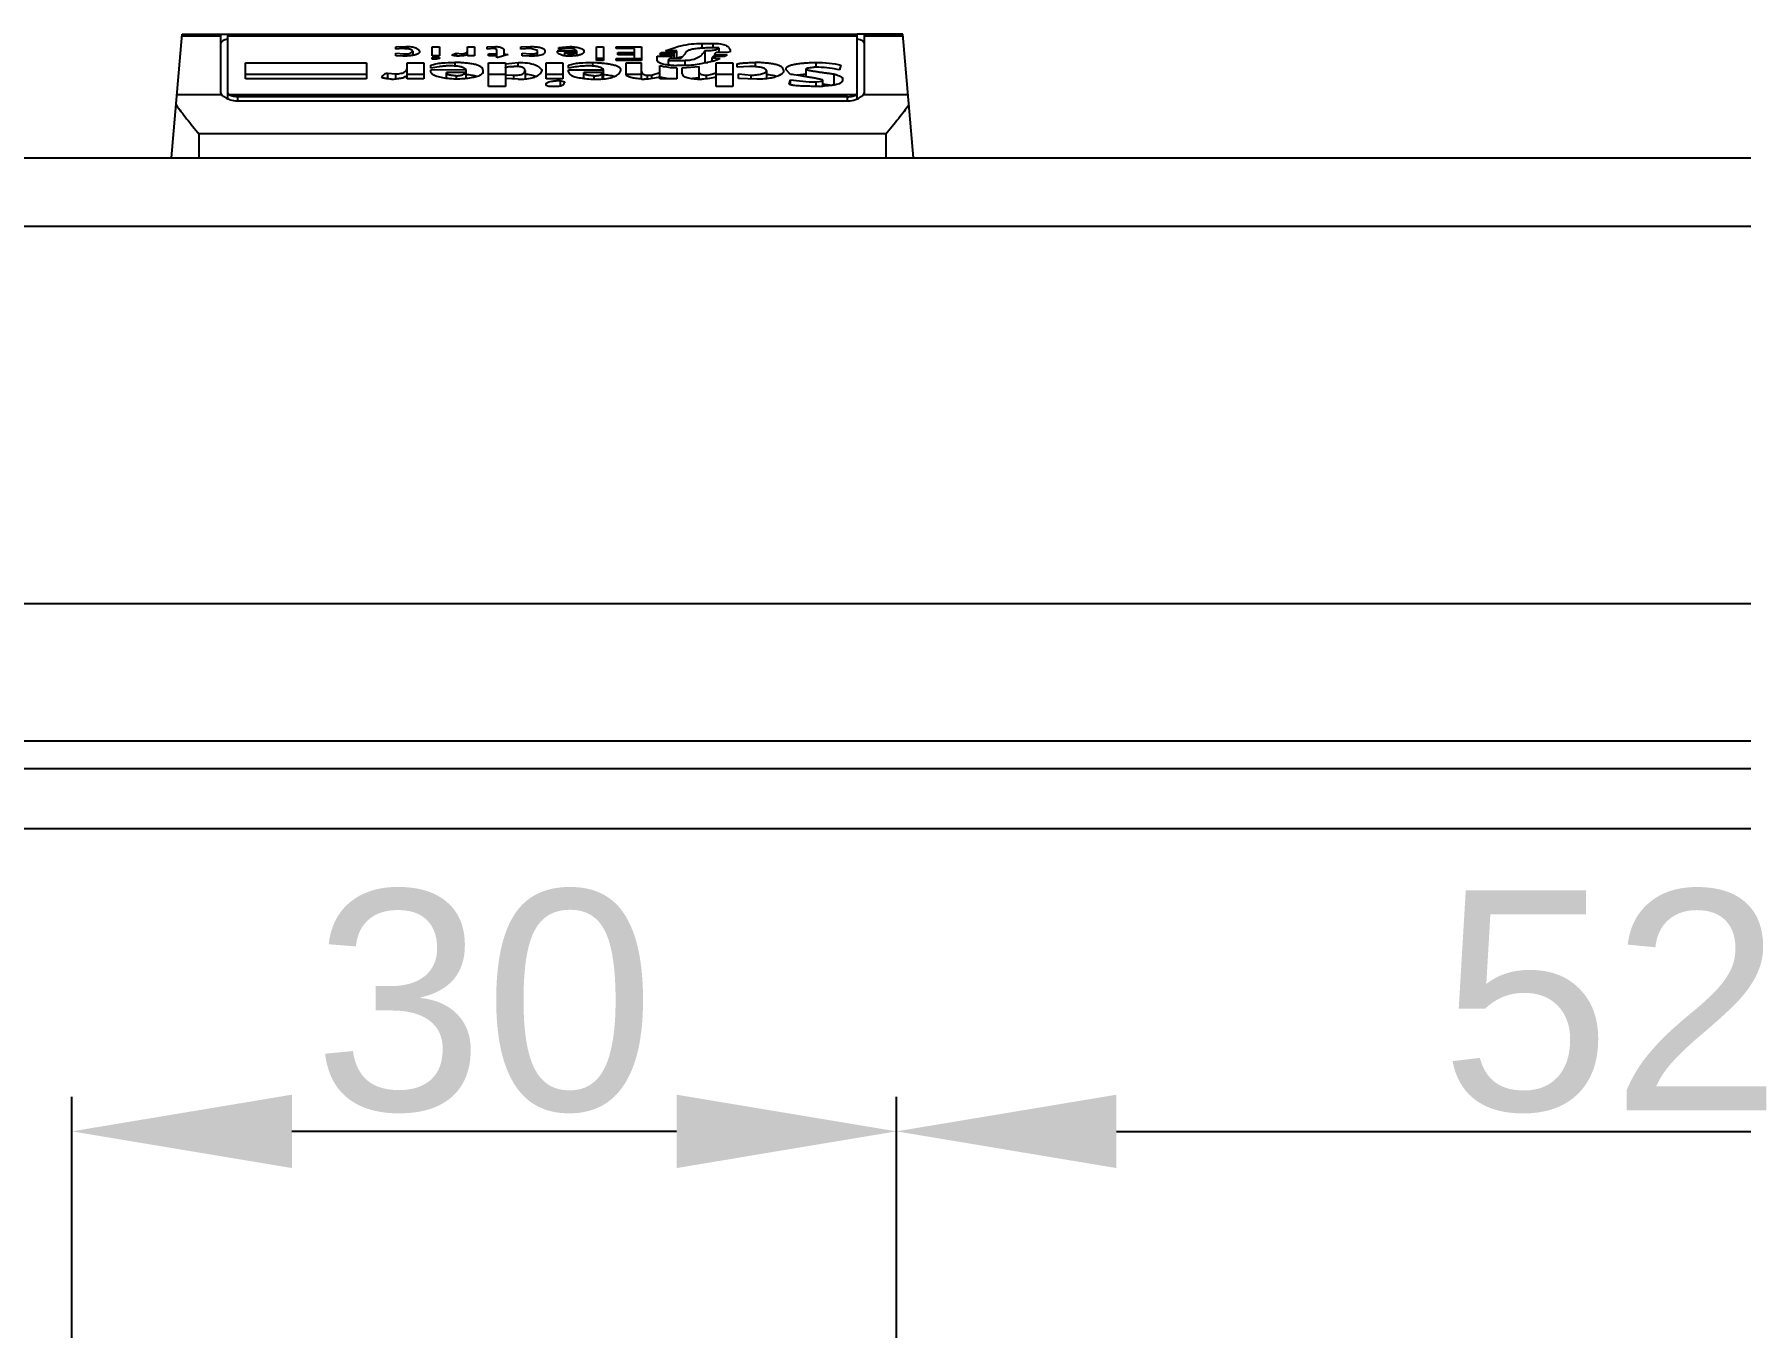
# Model space of a CAD drawing. Header units: millimetres. Extents: x 46697 to 51381, y 25488 to 34806.
# Drawn here: x 50716 to 50778.1, y 28318.3 to 28365.3 of the extents above; entities that cross this region are included whole.
import ezdxf

# ---------------------------------------------------------------- set-up
doc = ezdxf.new("R2010")
doc.units = ezdxf.units.MM
doc.layers.add('000-KOTIRANJE', color=254, linetype='Continuous', lineweight=5)
doc.layers.add('000-PI-ORMAR', color=51, linetype='Continuous')
doc.styles.get("Standard").update_dxf_attribs({"font": 'arial.ttf'})
doc.dimstyles.new('ISO-25-lb', dxfattribs={"dimtxt": 8, "dimasz": 8, "dimexe": 1.25, "dimexo": 0.625, "dimtad": 1, "dimdec": 1, "dimtxsty": 'Standard', "dimcen": 5, "dimadec": 0, "dimazin": 0, "dimtfac": 1, "dimtdec": 1, "dimtmove": 0, "dimatfit": 3, "dimfxl": 1, "dimarcsym": 0})

# ---------------------------------------------------------------- blocks, each defined once
blk = doc.blocks.new('NSYCRN325150_bottom')
at = {"layer": '000-PI-ORMAR'}
for p, q in [((49585.72, 30888.931), (49586.114, 30893.431)), ((49586.114, 30893.431), (49610.67, 30893.431)), ((49587.52, 30891.279), (49587.52, 30893.431)), ((49587.77, 30891.079), (49587.77, 30893.431)), ((49610.67, 30891.08), (49610.67, 30893.431)), ((49612.327, 30893.431), (49610.673, 30893.431)), ((49610.92, 30893.431), (49610.92, 30891.279)), ((49612.72, 30888.931), (49612.327, 30893.431)), ((49587.52, 30893.361), (49586.108, 30893.361)), ((49610.67, 30893.361), (49587.77, 30893.361)), ((49593.883, 30892.967), (49594.241, 30892.984)), ((49593.883, 30892.887), (49593.883, 30892.967)), ((49594.139, 30892.903), (49593.883, 30892.887)), ((49594.241, 30892.899), (49594.241, 30892.984)), ((49594.496, 30892.806), (49594.496, 30892.658)), ((49595.211, 30892.645), (49595.211, 30892.967)), ((49595.211, 30892.967), (49595.467, 30892.967)), ((49595.467, 30892.967), (49595.467, 30892.645)), ((49596.489, 30892.645), (49596.489, 30892.967)), ((49596.489, 30892.967), (49596.744, 30892.967)), ((49596.744, 30892.967), (49596.744, 30892.645)), ((49597.204, 30892.967), (49597.51, 30892.984)), ((49597.204, 30892.887), (49597.204, 30892.967)), ((49597.459, 30892.903), (49597.204, 30892.887)), ((49597.562, 30892.871), (49597.459, 30892.903)), ((49597.51, 30892.887), (49597.51, 30892.984)), ((49597.562, 30892.564), (49597.562, 30892.871)), ((49597.817, 30892.855), (49597.817, 30892.645)), ((49598.43, 30892.967), (49598.788, 30892.984)), ((49598.43, 30892.887), (49598.43, 30892.967)), ((49598.788, 30892.903), (49598.43, 30892.887)), ((49598.788, 30892.903), (49598.788, 30892.984)), ((49599.043, 30892.838), (49598.788, 30892.903)), ((49599.043, 30892.646), (49599.043, 30892.838)), ((49599.299, 30892.838), (49599.299, 30892.774)), ((49599.758, 30892.822), (49600.474, 30892.822)), ((49599.81, 30892.951), (49600.218, 30892.984)), ((49599.81, 30892.871), (49599.81, 30892.951)), ((49600.167, 30892.903), (49599.81, 30892.871)), ((49600.269, 30892.903), (49600.167, 30892.903)), ((49600.218, 30892.903), (49600.218, 30892.984)), ((49600.474, 30892.653), (49600.474, 30892.822)), ((49601.189, 30892.468), (49601.189, 30892.967)), ((49601.189, 30892.967), (49601.444, 30892.967)), ((49601.444, 30892.967), (49601.444, 30892.468)), ((49601.904, 30892.903), (49601.904, 30892.967)), ((49601.904, 30892.967), (49602.824, 30892.967)), ((49602.568, 30892.903), (49601.904, 30892.903)), ((49602.568, 30892.468), (49602.568, 30892.903)), ((49602.824, 30892.967), (49602.824, 30892.468)), ((49604.101, 30892.822), (49603.692, 30892.822)), ((49603.999, 30892.758), (49604.101, 30892.79)), ((49604.101, 30892.548), (49604.101, 30892.822)), ((49605.021, 30893.096), (49605.021, 30892.92)), ((49605.021, 30893.096), (49605.429, 30893.096)), ((49605.123, 30892.822), (49605.123, 30892.403)), ((49605.429, 30892.935), (49605.429, 30893.096)), ((49605.634, 30892.935), (49605.48, 30892.935)), ((49605.634, 30892.935), (49605.634, 30892.758)), ((49606.042, 30892.79), (49605.94, 30892.758)), ((49606.042, 30892.871), (49606.042, 30892.79)), ((49612.333, 30893.361), (49610.92, 30893.361)), ((49588.417, 30891.807), (49588.417, 30892.387)), ((49588.417, 30892.387), (49592.81, 30892.387)), ((49592.81, 30892.387), (49592.81, 30891.807)), ((49593.883, 30892.645), (49593.883, 30892.742)), ((49593.883, 30892.742), (49594.19, 30892.709)), ((49594.139, 30892.629), (49593.883, 30892.645)), ((49594.19, 30892.709), (49594.19, 30892.629)), ((49594.19, 30892.709), (49594.292, 30892.709)), ((49594.292, 30892.637), (49594.292, 30892.709)), ((49594.292, 30891.807), (49594.292, 30892.387)), ((49594.292, 30892.387), (49594.905, 30892.387)), ((49594.905, 30892.387), (49594.905, 30891.807)), ((49595.16, 30892.194), (49595.16, 30892.306)), ((49595.467, 30892.645), (49595.211, 30892.645)), ((49595.211, 30892.516), (49595.211, 30892.58)), ((49595.211, 30892.58), (49595.467, 30892.58)), ((49595.365, 30892.516), (49595.211, 30892.516)), ((49595.467, 30892.548), (49595.365, 30892.516)), ((49595.467, 30892.58), (49595.467, 30892.548)), ((49595.927, 30892.274), (49595.773, 30892.274)), ((49595.927, 30892.677), (49596.08, 30892.742)), ((49596.029, 30892.403), (49596.029, 30892.269)), ((49596.08, 30892.742), (49596.08, 30892.636)), ((49596.08, 30892.742), (49596.284, 30892.709)), ((49596.284, 30892.639), (49596.284, 30892.709)), ((49596.744, 30892.645), (49596.489, 30892.645)), ((49597.255, 30892.645), (49597.255, 30892.709)), ((49597.255, 30892.709), (49597.562, 30892.709)), ((49597.562, 30892.645), (49597.255, 30892.645)), ((49597.255, 30891.533), (49597.255, 30892.387)), ((49597.255, 30892.387), (49597.868, 30892.387)), ((49597.97, 30892.693), (49597.562, 30892.564)), ((49597.817, 30892.709), (49597.97, 30892.693)), ((49597.868, 30892.355), (49598.328, 30892.403)), ((49597.868, 30892.387), (49597.868, 30891.533)), ((49598.328, 30892.252), (49598.328, 30892.403)), ((49598.481, 30892.645), (49598.481, 30892.742)), ((49598.481, 30892.742), (49598.788, 30892.709)), ((49598.737, 30892.629), (49598.481, 30892.645)), ((49598.788, 30892.629), (49598.788, 30892.709)), ((49599.35, 30891.807), (49599.35, 30892.387)), ((49599.35, 30892.387), (49599.963, 30892.387)), ((49599.963, 30892.387), (49599.963, 30891.807)), ((49600.014, 30892.758), (49600.014, 30892.652)), ((49600.014, 30892.758), (49600.167, 30892.709)), ((49600.474, 30892.758), (49600.014, 30892.758)), ((49600.167, 30892.709), (49600.167, 30892.629)), ((49600.167, 30892.709), (49600.32, 30892.709)), ((49600.167, 30892.194), (49600.167, 30892.306)), ((49600.32, 30892.709), (49600.474, 30892.758)), ((49600.32, 30892.709), (49600.32, 30892.637)), ((49600.933, 30892.274), (49600.831, 30892.274)), ((49601.036, 30892.403), (49601.036, 30892.27)), ((49601.444, 30892.548), (49601.189, 30892.548)), ((49601.444, 30892.468), (49601.189, 30892.468)), ((49601.904, 30892.468), (49601.904, 30892.548)), ((49601.904, 30892.548), (49602.824, 30892.548)), ((49602.824, 30892.468), (49601.904, 30892.468)), ((49601.955, 30892.677), (49601.955, 30892.758)), ((49601.955, 30892.758), (49602.568, 30892.758)), ((49602.568, 30892.677), (49601.955, 30892.677)), ((49602.262, 30891.968), (49602.262, 30892.387)), ((49602.262, 30892.387), (49602.824, 30892.387)), ((49602.824, 30891.799), (49602.824, 30892.387)), ((49603.386, 30892.516), (49603.386, 30892.629)), ((49603.386, 30892.629), (49603.897, 30892.629)), ((49603.488, 30892.677), (49603.539, 30892.758)), ((49603.999, 30892.677), (49603.488, 30892.677)), ((49603.488, 30891.807), (49603.488, 30892.29)), ((49603.539, 30892.758), (49603.539, 30892.677)), ((49603.539, 30892.758), (49603.999, 30892.758)), ((49603.846, 30892.548), (49603.795, 30892.468)), ((49603.795, 30892.468), (49603.795, 30892.305)), ((49603.795, 30892.468), (49604.408, 30892.468)), ((49604.254, 30892.548), (49603.846, 30892.548)), ((49603.897, 30892.629), (49603.999, 30892.677)), ((49603.897, 30892.629), (49603.897, 30892.548)), ((49603.999, 30892.758), (49603.999, 30892.548)), ((49604.356, 30892.29), (49604.101, 30892.29)), ((49604.101, 30892.21), (49604.101, 30891.807)), ((49604.408, 30892.709), (49604.254, 30892.548)), ((49604.305, 30892.21), (49604.918, 30892.258)), ((49604.305, 30891.984), (49604.305, 30892.21)), ((49604.408, 30892.29), (49604.408, 30892.468)), ((49604.918, 30891.797), (49604.918, 30892.258)), ((49605.429, 30892.613), (49605.378, 30892.564)), ((49605.378, 30892.564), (49605.378, 30892.446)), ((49605.378, 30892.564), (49605.685, 30892.548)), ((49605.787, 30892.613), (49605.429, 30892.613)), ((49605.532, 30892.758), (49605.48, 30892.693)), ((49605.48, 30892.693), (49605.48, 30892.613)), ((49605.48, 30892.693), (49605.94, 30892.677)), ((49605.94, 30892.758), (49605.532, 30892.758)), ((49605.532, 30891.533), (49605.532, 30892.387)), ((49605.532, 30892.387), (49606.145, 30892.387)), ((49606.145, 30892.387), (49606.145, 30891.533)), ((49606.298, 30892.226), (49606.298, 30892.339)), ((49606.758, 30892.258), (49606.298, 30892.226)), ((49606.962, 30892.403), (49606.962, 30892.245)), ((49608.086, 30892.129), (49608.086, 30892.177)), ((49608.801, 30892.161), (49608.801, 30891.881)), ((49609.261, 30892.226), (49609.108, 30892.226)), ((49609.159, 30892.403), (49609.159, 30892.226)), ((49610.079, 30892.306), (49610.027, 30892.129)), ((49592.81, 30891.968), (49588.417, 30891.968)), ((49592.81, 30891.807), (49588.417, 30891.807)), ((49593.577, 30892.016), (49593.577, 30891.809)), ((49593.577, 30892.016), (49593.883, 30891.984)), ((49593.883, 30891.807), (49593.883, 30891.984)), ((49594.292, 30891.807), (49594.241, 30891.919)), ((49594.905, 30891.968), (49594.292, 30891.968)), ((49594.905, 30891.807), (49594.292, 30891.807)), ((49595.16, 30892.129), (49596.438, 30892.145)), ((49595.16, 30892.081), (49595.16, 30892.129)), ((49595.722, 30891.823), (49595.722, 30892.032)), ((49596.438, 30892.032), (49595.722, 30892.032)), ((49596.08, 30891.919), (49596.08, 30891.791)), ((49596.438, 30891.818), (49596.438, 30892.145)), ((49597.051, 30892.129), (49597.051, 30892.065)), ((49597.868, 30891.968), (49597.255, 30891.968)), ((49597.868, 30891.952), (49598.175, 30891.936)), ((49598.328, 30891.791), (49597.868, 30891.823)), ((49598.175, 30891.801), (49598.175, 30891.936)), ((49598.583, 30892.113), (49598.583, 30891.803)), ((49599.196, 30892.113), (49599.196, 30892.081)), ((49599.963, 30891.968), (49599.35, 30891.968)), ((49599.963, 30891.807), (49599.35, 30891.807)), ((49599.35, 30891.565), (49599.35, 30891.645)), ((49599.452, 30891.533), (49599.35, 30891.565)), ((49599.861, 30891.742), (49599.861, 30891.552)), ((49599.861, 30891.742), (49600.014, 30891.694)), ((49600.014, 30891.694), (49600.014, 30891.662)), ((49600.167, 30892.065), (49600.167, 30892.129)), ((49600.167, 30892.129), (49601.444, 30892.129)), ((49600.729, 30891.823), (49600.729, 30892.032)), ((49601.393, 30892.032), (49600.729, 30892.032)), ((49601.087, 30891.919), (49601.087, 30891.791)), ((49601.393, 30892.032), (49601.393, 30891.802)), ((49601.444, 30891.806), (49601.444, 30892.129)), ((49602.057, 30892.145), (49602.057, 30892.081)), ((49602.824, 30891.968), (49602.262, 30891.968)), ((49603.028, 30891.936), (49603.028, 30891.796)), ((49603.028, 30891.936), (49603.181, 30891.936)), ((49603.181, 30891.936), (49603.488, 30892.032)), ((49603.181, 30891.936), (49603.181, 30891.812)), ((49604.101, 30891.807), (49603.488, 30891.807)), ((49604.918, 30891.839), (49604.674, 30891.819)), ((49605.174, 30891.936), (49605.174, 30891.806)), ((49606.145, 30891.968), (49605.532, 30891.968)), ((49606.349, 30891.823), (49606.349, 30891.984)), ((49606.349, 30891.984), (49606.809, 30891.936)), ((49607.013, 30891.791), (49606.349, 30891.823)), ((49606.809, 30891.8), (49606.809, 30891.936)), ((49607.371, 30892.097), (49607.371, 30891.811)), ((49607.984, 30892.129), (49607.984, 30892.048)), ((49608.239, 30891.968), (49608.086, 30892.129)), ((49608.188, 30891.613), (49608.239, 30891.774)), ((49608.239, 30891.59), (49608.239, 30891.774)), ((49609.159, 30891.694), (49609.414, 30891.726)), ((49609.159, 30891.694), (49609.159, 30891.533)), ((49609.414, 30891.539), (49609.414, 30891.758)), ((49609.823, 30891.984), (49609.823, 30891.582)), ((49610.13, 30891.823), (49610.13, 30891.742)), ((49585.922, 30891.231), (49587.54, 30891.231)), ((49587.805, 30891.231), (49610.636, 30891.231)), ((49588.12, 30891.153), (49588.12, 30891.001)), ((49610.32, 30891.153), (49588.12, 30891.153)), ((49588.12, 30891.001), (49610.32, 30891.001)), ((49597.868, 30891.533), (49597.255, 30891.533)), ((49599.605, 30891.533), (49599.452, 30891.533)), ((49606.145, 30891.533), (49605.532, 30891.533)), ((49609.312, 30891.533), (49609.006, 30891.533)), ((49610.32, 30891.001), (49610.32, 30891.153)), ((49610.901, 30891.231), (49612.519, 30891.231)), ((49586.72, 30889.801), (49586.72, 30888.931)), ((49611.72, 30889.801), (49586.72, 30889.801)), ((49611.72, 30888.931), (49611.72, 30889.801)), ((49561.72, 30888.931), (49801.72, 30888.931)), ((49804.22, 30886.431), (49559.22, 30886.431)), ((49559.22, 30872.731), (49804.22, 30872.731)), ((49577.52, 30867.731), (49786.92, 30867.731)), ((49559.42, 30866.731), (49805.02, 30866.731)), ((49807.22, 30864.531), (49557.22, 30864.531))]:
    blk.add_line(p, q, dxfattribs=at)
for centre, radius, start, end in [((49600.18, 30893.525), 0.896, 256.94801, 258.52796), ((49600.301, 30893.74), 1.103, 279.18166, 280.12452), ((49604.099, 30896.297), 4.007, 268.56577, 270.02883), ((49605.048, 30889.241), 3.44, 105.86407, 106.04416), ((49605.036, 30889.285), 3.394, 103.59206, 105.86835), ((49605.03, 30889.31), 3.369, 102.68688, 103.59243), ((49604.493, 30892.761), 0.725, 327.91604, 330.37943), ((49605.126, 30896.229), 3.826, 269.95065, 271.6124), ((49604.266, 30896.167), 3.886, 286.70644, 287.2815), ((49604.247, 30896.227), 3.95, 287.28337, 288.32309), ((49604.201, 30896.364), 4.094, 288.33649, 291.2506), ((49600.929, 30887.014), 4.968, 84.01521, 84.69204), ((49601.203, 30894.314), 2.522, 274.36979, 275.53825), ((49603.256, 30897.385), 5.604, 265.5588, 266.62036), ((49604.047, 30893.877), 2.082, 254.42471, 254.78936), ((49605.227, 30897.261), 5.475, 266.75538, 267.83879), ((49600.722, 30841.489), 51.036, 80.8914, 81.52988), ((49609.037, 30898.344), 6.817, 272.30934, 273.17916), ((49613.957, 30924.221), 32.917, 262.06678, 262.67404)]:
    blk.add_arc(centre, radius, start, end, dxfattribs=at)
for centre, major_axis, start_param, end_param in [((49588.12, 30893.1), (0.6, 0), 2.216036, 3.141593), ((49610.32, 30893.1), (0.6, 0), 0, 0.923126), ((49588.12, 30891.279), (0.6, 0), -3.141593, -2.886514), ((49588.12, 30891.279), (0.35, 0), -3.141593, -2.694273), ((49610.32, 30891.279), (0.35, 0), -0.44732, 0), ((49610.32, 30891.279), (0.6, 0), -0.255078, 0)]:
    blk.add_ellipse(centre, major_axis=major_axis, ratio=0.315556, start_param=start_param, end_param=end_param, dxfattribs=at)
for points, knots in [([(49594.496, 30892.806), (49594.496, 30892.813), (49594.493, 30892.829), (49594.474, 30892.851), (49594.442, 30892.869), (49594.396, 30892.883), (49594.339, 30892.893), (49594.252, 30892.901), (49594.184, 30892.903), (49594.139, 30892.903)], [0, 0, 0, 0, 0.053873, 0.119169, 0.21012, 0.334117, 0.485389, 0.651962, 1, 1, 1, 1]), ([(49594.241, 30892.984), (49594.311, 30892.984), (49594.436, 30892.978), (49594.596, 30892.942), (49594.701, 30892.881), (49594.74, 30892.83), (49594.752, 30892.806)], [0, 0, 0, 0, 0.371196, 0.665987, 0.860433, 1, 1, 1, 1]), ([(49594.292, 30892.709), (49594.319, 30892.709), (49594.366, 30892.719), (49594.435, 30892.755), (49594.474, 30892.786), (49594.496, 30892.806)], [0, 0, 0, 0, 0.358047, 0.605311, 1, 1, 1, 1]), ([(49594.752, 30892.806), (49594.752, 30892.791), (49594.741, 30892.755), (49594.69, 30892.711), (49594.606, 30892.678), (49594.538, 30892.663), (49594.499, 30892.657)], [0, 0, 0, 0, 0.145406, 0.337649, 0.622087, 1, 1, 1, 1]), ([(49596.284, 30892.709), (49596.301, 30892.712), (49596.333, 30892.717), (49596.383, 30892.728), (49596.428, 30892.744), (49596.465, 30892.767), (49596.485, 30892.794), (49596.489, 30892.814), (49596.489, 30892.822)], [0, 0, 0, 0, 0.201887, 0.385063, 0.610592, 0.774995, 0.896449, 1, 1, 1, 1]), ([(49597.51, 30892.984), (49597.553, 30892.979), (49597.63, 30892.968), (49597.72, 30892.946), (49597.774, 30892.919), (49597.799, 30892.9), (49597.814, 30892.877), (49597.817, 30892.862), (49597.817, 30892.855)], [0, 0, 0, 0, 0.363117, 0.664744, 0.778907, 0.868307, 0.938648, 1, 1, 1, 1]), ([(49598.788, 30892.984), (49598.851, 30892.981), (49598.945, 30892.975), (49599.065, 30892.96), (49599.145, 30892.945), (49599.212, 30892.925), (49599.261, 30892.901), (49599.292, 30892.872), (49599.299, 30892.849), (49599.299, 30892.838)], [0, 0, 0, 0, 0.341316, 0.50328, 0.652146, 0.778987, 0.87627, 0.945686, 1, 1, 1, 1]), ([(49598.788, 30892.709), (49598.826, 30892.709), (49598.881, 30892.711), (49598.95, 30892.723), (49598.995, 30892.738), (49599.034, 30892.763), (49599.043, 30892.794), (49599.043, 30892.806)], [0, 0, 0, 0, 0.387907, 0.559115, 0.697131, 0.876512, 1, 1, 1, 1]), ([(49599.977, 30892.652), (49599.941, 30892.66), (49599.879, 30892.678), (49599.805, 30892.72), (49599.765, 30892.77), (49599.758, 30892.806), (49599.758, 30892.822)], [0, 0, 0, 0, 0.377088, 0.645926, 0.838471, 1, 1, 1, 1]), ([(49600.218, 30892.984), (49600.286, 30892.979), (49600.385, 30892.97), (49600.51, 30892.948), (49600.59, 30892.928), (49600.653, 30892.904), (49600.698, 30892.875), (49600.724, 30892.841), (49600.729, 30892.817), (49600.729, 30892.806)], [0, 0, 0, 0, 0.355339, 0.519361, 0.665149, 0.784581, 0.874893, 0.942646, 1, 1, 1, 1]), ([(49600.474, 30892.822), (49600.45, 30892.841), (49600.387, 30892.88), (49600.313, 30892.9), (49600.269, 30892.903)], [0, 0, 0, 0, 0.403196, 1, 1, 1, 1]), ([(49600.729, 30892.806), (49600.729, 30892.791), (49600.721, 30892.756), (49600.675, 30892.711), (49600.597, 30892.676), (49600.532, 30892.661), (49600.494, 30892.655)], [0, 0, 0, 0, 0.149891, 0.339697, 0.61815, 1, 1, 1, 1]), ([(49603.692, 30892.822), (49603.874, 30892.899), (49604.307, 30893.043), (49604.764, 30893.096), (49605.021, 30893.096)], [0, 0, 0, 0, 0.43464, 1, 1, 1, 1]), ([(49605.48, 30892.935), (49605.418, 30892.935), (49605.295, 30892.934), (49605.111, 30892.928), (49604.931, 30892.916), (49604.762, 30892.897), (49604.614, 30892.868), (49604.511, 30892.832), (49604.453, 30892.795), (49604.426, 30892.768), (49604.411, 30892.739), (49604.408, 30892.719), (49604.408, 30892.709)], [0, 0, 0, 0, 0.1622, 0.323524, 0.48207, 0.633556, 0.769093, 0.875651, 0.915766, 0.948182, 0.975309, 1, 1, 1, 1]), ([(49605.123, 30892.822), (49605.101, 30892.784), (49605.045, 30892.703), (49604.918, 30892.589), (49604.702, 30892.488), (49604.518, 30892.468), (49604.408, 30892.468)], [0, 0, 0, 0, 0.159202, 0.347558, 0.605603, 1, 1, 1, 1]), ([(49605.634, 30892.935), (49605.634, 30892.926), (49605.626, 30892.903), (49605.592, 30892.877), (49605.539, 30892.857), (49605.469, 30892.842), (49605.388, 30892.832), (49605.272, 30892.824), (49605.183, 30892.822), (49605.123, 30892.822)], [0, 0, 0, 0, 0.051619, 0.122572, 0.226478, 0.360669, 0.512654, 0.672628, 1, 1, 1, 1]), ([(49605.429, 30893.096), (49605.516, 30893.096), (49605.671, 30893.089), (49605.866, 30893.043), (49605.99, 30892.965), (49606.031, 30892.9), (49606.042, 30892.871)], [0, 0, 0, 0, 0.379347, 0.673856, 0.863321, 1, 1, 1, 1]), ([(49593.883, 30891.984), (49593.947, 30891.988), (49594.038, 30891.998), (49594.146, 30892.026), (49594.217, 30892.056), (49594.278, 30892.103), (49594.292, 30892.156), (49594.292, 30892.177)], [0, 0, 0, 0, 0.392788, 0.555719, 0.686699, 0.867595, 1, 1, 1, 1]), ([(49594.499, 30892.657), (49594.441, 30892.647), (49594.321, 30892.634), (49594.2, 30892.63), (49594.139, 30892.629)], [0, 0, 0, 0, 0.486614, 1, 1, 1, 1]), ([(49595.16, 30892.306), (49595.219, 30892.327), (49595.351, 30892.358), (49595.641, 30892.396), (49595.872, 30892.403), (49596.029, 30892.403)], [0, 0, 0, 0, 0.213482, 0.462386, 1, 1, 1, 1]), ([(49595.773, 30892.274), (49595.718, 30892.274), (49595.612, 30892.266), (49595.407, 30892.238), (49595.258, 30892.211), (49595.16, 30892.194)], [0, 0, 0, 0, 0.266361, 0.518251, 1, 1, 1, 1]), ([(49596.131, 30892.629), (49596.11, 30892.631), (49596.07, 30892.637), (49596.019, 30892.644), (49595.982, 30892.652), (49595.957, 30892.659), (49595.939, 30892.665), (49595.927, 30892.673), (49595.927, 30892.677)], [0, 0, 0, 0, 0.294635, 0.578579, 0.712734, 0.836348, 0.938736, 1, 1, 1, 1]), ([(49596.438, 30892.145), (49596.389, 30892.192), (49596.273, 30892.241), (49596.098, 30892.27), (49595.986, 30892.274), (49595.927, 30892.274)], [0, 0, 0, 0, 0.377008, 0.668643, 1, 1, 1, 1]), ([(49597.051, 30892.129), (49597.051, 30892.149), (49597.037, 30892.195), (49596.973, 30892.251), (49596.872, 30892.297), (49596.737, 30892.334), (49596.576, 30892.362), (49596.401, 30892.382), (49596.217, 30892.395), (49596.092, 30892.401), (49596.029, 30892.403)], [0, 0, 0, 0, 0.053592, 0.123556, 0.222789, 0.351552, 0.501106, 0.662429, 0.829761, 1, 1, 1, 1]), ([(49596.489, 30892.677), (49596.463, 30892.67), (49596.345, 30892.643), (49596.225, 30892.629), (49596.131, 30892.629)], [0, 0, 0, 0, 0.224312, 1, 1, 1, 1]), ([(49597.868, 30892.21), (49597.873, 30892.215), (49597.887, 30892.225), (49597.928, 30892.24), (49597.995, 30892.251), (49598.082, 30892.257), (49598.144, 30892.258), (49598.175, 30892.258)], [0, 0, 0, 0, 0.068877, 0.163936, 0.416169, 0.704172, 1, 1, 1, 1]), ([(49598.583, 30892.113), (49598.583, 30892.122), (49598.581, 30892.141), (49598.566, 30892.17), (49598.537, 30892.197), (49598.491, 30892.221), (49598.427, 30892.239), (49598.32, 30892.255), (49598.234, 30892.258), (49598.175, 30892.258)], [0, 0, 0, 0, 0.058533, 0.122739, 0.202213, 0.308869, 0.450177, 0.621063, 1, 1, 1, 1]), ([(49598.328, 30892.403), (49598.445, 30892.403), (49598.657, 30892.393), (49598.927, 30892.337), (49599.109, 30892.239), (49599.177, 30892.153), (49599.196, 30892.113)], [0, 0, 0, 0, 0.366883, 0.664195, 0.861459, 1, 1, 1, 1]), ([(49599.046, 30892.644), (49599.021, 30892.641), (49598.918, 30892.631), (49598.815, 30892.629), (49598.737, 30892.629)], [0, 0, 0, 0, 0.24253, 1, 1, 1, 1]), ([(49599.299, 30892.774), (49599.299, 30892.76), (49599.288, 30892.726), (49599.234, 30892.688), (49599.151, 30892.661), (49599.084, 30892.649), (49599.046, 30892.644)], [0, 0, 0, 0, 0.137351, 0.328389, 0.620176, 1, 1, 1, 1]), ([(49600.116, 30892.629), (49600.106, 30892.63), (49600.068, 30892.635), (49600.03, 30892.641), (49600.001, 30892.646)], [0, 0, 0, 0, 0.259245, 1, 1, 1, 1]), ([(49600.477, 30892.652), (49600.419, 30892.642), (49600.298, 30892.631), (49600.178, 30892.629), (49600.116, 30892.629)], [0, 0, 0, 0, 0.487875, 1, 1, 1, 1]), ([(49600.167, 30892.306), (49600.226, 30892.327), (49600.358, 30892.358), (49600.648, 30892.396), (49600.879, 30892.403), (49601.036, 30892.403)], [0, 0, 0, 0, 0.213482, 0.462386, 1, 1, 1, 1]), ([(49600.831, 30892.274), (49600.771, 30892.274), (49600.548, 30892.265), (49600.327, 30892.227), (49600.167, 30892.194)], [0, 0, 0, 0, 0.268757, 1, 1, 1, 1]), ([(49601.444, 30892.129), (49601.407, 30892.181), (49601.292, 30892.239), (49601.114, 30892.269), (49600.997, 30892.274), (49600.933, 30892.274)], [0, 0, 0, 0, 0.354239, 0.65228, 1, 1, 1, 1]), ([(49601.036, 30892.403), (49601.096, 30892.4), (49601.216, 30892.394), (49601.393, 30892.38), (49601.564, 30892.361), (49601.723, 30892.336), (49601.861, 30892.303), (49601.957, 30892.266), (49602.012, 30892.23), (49602.039, 30892.203), (49602.054, 30892.174), (49602.057, 30892.155), (49602.057, 30892.145)], [0, 0, 0, 0, 0.16519, 0.32781, 0.485596, 0.634292, 0.766395, 0.87191, 0.912766, 0.946298, 0.97447, 1, 1, 1, 1]), ([(49603.793, 30892.304), (49603.729, 30892.311), (49603.639, 30892.324), (49603.532, 30892.357), (49603.461, 30892.39), (49603.401, 30892.439), (49603.386, 30892.493), (49603.386, 30892.516)], [0, 0, 0, 0, 0.389298, 0.548583, 0.678144, 0.86262, 1, 1, 1, 1]), ([(49603.488, 30892.29), (49603.532, 30892.278), (49603.733, 30892.229), (49603.94, 30892.21), (49604.101, 30892.21)], [0, 0, 0, 0, 0.220924, 1, 1, 1, 1]), ([(49603.999, 30892.292), (49603.981, 30892.292), (49603.913, 30892.294), (49603.844, 30892.299), (49603.793, 30892.304)], [0, 0, 0, 0, 0.25371, 1, 1, 1, 1]), ([(49605.383, 30892.444), (49605.231, 30892.399), (49604.892, 30892.319), (49604.545, 30892.29), (49604.356, 30892.29)], [0, 0, 0, 0, 0.458189, 1, 1, 1, 1]), ([(49605.94, 30892.677), (49605.923, 30892.663), (49605.877, 30892.63), (49605.821, 30892.613), (49605.787, 30892.613)], [0, 0, 0, 0, 0.397269, 1, 1, 1, 1]), ([(49606.298, 30892.339), (49606.298, 30892.341), (49606.303, 30892.347), (49606.319, 30892.355), (49606.347, 30892.362), (49606.385, 30892.368), (49606.427, 30892.373), (49606.469, 30892.378), (49606.528, 30892.383), (49606.602, 30892.388), (49606.691, 30892.393), (49606.811, 30892.398), (49606.902, 30892.401), (49606.962, 30892.403)], [0, 0, 0, 0, 0.011555, 0.029802, 0.08053, 0.139715, 0.2023, 0.266565, 0.33179, 0.463858, 0.597128, 0.73106, 1, 1, 1, 1]), ([(49607.371, 30892.097), (49607.371, 30892.109), (49607.362, 30892.136), (49607.323, 30892.169), (49607.261, 30892.196), (49607.18, 30892.218), (49607.084, 30892.234), (49606.942, 30892.25), (49606.832, 30892.255), (49606.758, 30892.258)], [0, 0, 0, 0, 0.05336, 0.123977, 0.224575, 0.354347, 0.503992, 0.664675, 1, 1, 1, 1]), ([(49607.984, 30892.129), (49607.984, 30892.149), (49607.97, 30892.195), (49607.906, 30892.251), (49607.805, 30892.297), (49607.67, 30892.334), (49607.51, 30892.362), (49607.334, 30892.382), (49607.15, 30892.395), (49607.025, 30892.401), (49606.962, 30892.403)], [0, 0, 0, 0, 0.053592, 0.123556, 0.222789, 0.351552, 0.501106, 0.662429, 0.829761, 1, 1, 1, 1]), ([(49608.086, 30892.177), (49608.086, 30892.187), (49608.09, 30892.207), (49608.109, 30892.235), (49608.142, 30892.26), (49608.207, 30892.294), (49608.315, 30892.325), (49608.463, 30892.353), (49608.629, 30892.373), (49608.802, 30892.387), (49608.98, 30892.397), (49609.099, 30892.401), (49609.159, 30892.403)], [0, 0, 0, 0, 0.024435, 0.052563, 0.087843, 0.132082, 0.245626, 0.382188, 0.530568, 0.68468, 0.841626, 1, 1, 1, 1]), ([(49608.801, 30892.161), (49608.811, 30892.174), (49608.847, 30892.197), (49608.951, 30892.223), (49609.042, 30892.226), (49609.108, 30892.226)], [0, 0, 0, 0, 0.15056, 0.38475, 1, 1, 1, 1]), ([(49608.801, 30892.161), (49608.801, 30892.159), (49608.805, 30892.155), (49608.816, 30892.148), (49608.835, 30892.141), (49608.861, 30892.133), (49608.899, 30892.123), (49608.95, 30892.113), (49609.013, 30892.101), (49609.078, 30892.089), (49609.166, 30892.075), (49609.277, 30892.058), (49609.412, 30892.038), (49609.548, 30892.02), (49609.685, 30892.002), (49609.777, 30891.99), (49609.823, 30891.984)], [0, 0, 0, 0, 0.006103, 0.014918, 0.037797, 0.06428, 0.092604, 0.152205, 0.214017, 0.277119, 0.341078, 0.470684, 0.601779, 0.733864, 0.866662, 1, 1, 1, 1]), ([(49609.159, 30892.403), (49609.323, 30892.403), (49609.632, 30892.392), (49609.938, 30892.344), (49610.079, 30892.306)], [0, 0, 0, 0, 0.530236, 1, 1, 1, 1]), ([(49610.027, 30892.129), (49609.907, 30892.154), (49609.654, 30892.201), (49609.396, 30892.226), (49609.261, 30892.226)], [0, 0, 0, 0, 0.475476, 1, 1, 1, 1]), ([(49593.372, 30891.855), (49593.381, 30891.87), (49593.399, 30891.9), (49593.434, 30891.946), (49593.473, 30891.982), (49593.522, 30892.009), (49593.556, 30892.016), (49593.577, 30892.016)], [0, 0, 0, 0, 0.189635, 0.391914, 0.624777, 0.774855, 1, 1, 1, 1]), ([(49593.73, 30891.791), (49593.696, 30891.794), (49593.647, 30891.8), (49593.581, 30891.808), (49593.532, 30891.815), (49593.484, 30891.822), (49593.446, 30891.829), (49593.417, 30891.835), (49593.397, 30891.841), (49593.383, 30891.845), (49593.372, 30891.851), (49593.372, 30891.855)], [0, 0, 0, 0, 0.275198, 0.411287, 0.545786, 0.677797, 0.805327, 0.865946, 0.922448, 0.970561, 1, 1, 1, 1]), ([(49593.73, 30891.791), (49593.787, 30891.795), (49593.872, 30891.803), (49593.982, 30891.817), (49594.059, 30891.83), (49594.13, 30891.846), (49594.191, 30891.865), (49594.241, 30891.895), (49594.241, 30891.919)], [0, 0, 0, 0, 0.318135, 0.471629, 0.61816, 0.752837, 0.866866, 1, 1, 1, 1]), ([(49595.719, 30891.82), (49595.639, 30891.83), (49595.524, 30891.848), (49595.384, 30891.886), (49595.3, 30891.918), (49595.236, 30891.954), (49595.191, 30891.994), (49595.165, 30892.037), (49595.16, 30892.067), (49595.16, 30892.081)], [0, 0, 0, 0, 0.368707, 0.52875, 0.665501, 0.776625, 0.86453, 0.936054, 1, 1, 1, 1]), ([(49596.08, 30891.791), (49596.049, 30891.792), (49595.929, 30891.799), (49595.808, 30891.809), (49595.719, 30891.82)], [0, 0, 0, 0, 0.254767, 1, 1, 1, 1]), ([(49596.08, 30891.919), (49596.031, 30891.919), (49595.94, 30891.923), (49595.834, 30891.938), (49595.77, 30891.964), (49595.741, 30891.985), (49595.725, 30892.008), (49595.722, 30892.025), (49595.722, 30892.032)], [0, 0, 0, 0, 0.364692, 0.680264, 0.794891, 0.87918, 0.943651, 1, 1, 1, 1]), ([(49596.08, 30891.919), (49596.126, 30891.919), (49596.208, 30891.924), (49596.316, 30891.948), (49596.391, 30891.986), (49596.425, 30892.017), (49596.438, 30892.032)], [0, 0, 0, 0, 0.354455, 0.642238, 0.846881, 1, 1, 1, 1]), ([(49596.441, 30891.815), (49596.411, 30891.812), (49596.291, 30891.801), (49596.171, 30891.794), (49596.08, 30891.791)], [0, 0, 0, 0, 0.245695, 1, 1, 1, 1]), ([(49596.833, 30891.887), (49596.772, 30891.906), (49596.639, 30891.934), (49596.505, 30891.951), (49596.433, 30891.958)], [0, 0, 0, 0, 0.46886, 1, 1, 1, 1]), ([(49597.051, 30892.065), (49597.051, 30892.05), (49597.045, 30892.019), (49597.014, 30891.977), (49596.962, 30891.938), (49596.889, 30891.903), (49596.796, 30891.874), (49596.645, 30891.84), (49596.524, 30891.824), (49596.441, 30891.815)], [0, 0, 0, 0, 0.060813, 0.131156, 0.221039, 0.336411, 0.477172, 0.638615, 1, 1, 1, 1]), ([(49598.175, 30891.936), (49598.24, 30891.936), (49598.334, 30891.94), (49598.446, 30891.964), (49598.516, 30891.993), (49598.572, 30892.042), (49598.583, 30892.092), (49598.583, 30892.113)], [0, 0, 0, 0, 0.403239, 0.570933, 0.699996, 0.871356, 1, 1, 1, 1]), ([(49598.328, 30891.791), (49598.35, 30891.791), (49598.436, 30891.791), (49598.522, 30891.795), (49598.586, 30891.801)], [0, 0, 0, 0, 0.252786, 1, 1, 1, 1]), ([(49598.586, 30891.801), (49598.672, 30891.809), (49598.823, 30891.831), (49599.011, 30891.896), (49599.133, 30891.981), (49599.181, 30892.049), (49599.196, 30892.081)], [0, 0, 0, 0, 0.372221, 0.651531, 0.848626, 1, 1, 1, 1]), ([(49598.97, 30891.888), (49598.916, 30891.911), (49598.789, 30891.948), (49598.658, 30891.966), (49598.586, 30891.973)], [0, 0, 0, 0, 0.445947, 1, 1, 1, 1]), ([(49599.35, 30891.645), (49599.411, 30891.684), (49599.531, 30891.72), (49599.704, 30891.739), (49599.807, 30891.742), (49599.861, 30891.742)], [0, 0, 0, 0, 0.411041, 0.695958, 1, 1, 1, 1]), ([(49599.605, 30891.533), (49599.661, 30891.533), (49599.743, 30891.535), (49599.847, 30891.548), (49599.912, 30891.563), (49599.961, 30891.583), (49599.994, 30891.607), (49600.011, 30891.634), (49600.014, 30891.653), (49600.014, 30891.662)], [0, 0, 0, 0, 0.365087, 0.534994, 0.681907, 0.796103, 0.879634, 0.943679, 1, 1, 1, 1]), ([(49600.167, 30892.065), (49600.167, 30892.051), (49600.173, 30892.022), (49600.2, 30891.981), (49600.247, 30891.944), (49600.344, 30891.895), (49600.507, 30891.851), (49600.648, 30891.83), (49600.726, 30891.821)], [0, 0, 0, 0, 0.062322, 0.133539, 0.223098, 0.337067, 0.636439, 1, 1, 1, 1]), ([(49600.726, 30891.821), (49600.76, 30891.817), (49600.897, 30891.803), (49601.034, 30891.795), (49601.138, 30891.791)], [0, 0, 0, 0, 0.244324, 1, 1, 1, 1]), ([(49601.087, 30891.919), (49601.038, 30891.919), (49600.947, 30891.923), (49600.841, 30891.938), (49600.776, 30891.964), (49600.747, 30891.985), (49600.732, 30892.008), (49600.729, 30892.025), (49600.729, 30892.032)], [0, 0, 0, 0, 0.364691, 0.680264, 0.79489, 0.87918, 0.943651, 1, 1, 1, 1]), ([(49601.087, 30891.919), (49601.132, 30891.919), (49601.197, 30891.922), (49601.278, 30891.935), (49601.333, 30891.952), (49601.381, 30891.981), (49601.393, 30892.018), (49601.393, 30892.032)], [0, 0, 0, 0, 0.383984, 0.554788, 0.694348, 0.877204, 1, 1, 1, 1]), ([(49601.138, 30891.791), (49601.159, 30891.791), (49601.245, 30891.791), (49601.331, 30891.795), (49601.395, 30891.8)], [0, 0, 0, 0, 0.252006, 1, 1, 1, 1]), ([(49601.447, 30891.804), (49601.532, 30891.812), (49601.682, 30891.835), (49601.871, 30891.898), (49601.994, 30891.982), (49602.043, 30892.049), (49602.057, 30892.081)], [0, 0, 0, 0, 0.369723, 0.651193, 0.849642, 1, 1, 1, 1]), ([(49601.826, 30891.891), (49601.767, 30891.907), (49601.641, 30891.931), (49601.514, 30891.948), (49601.447, 30891.955)], [0, 0, 0, 0, 0.474995, 1, 1, 1, 1]), ([(49602.822, 30891.798), (49602.754, 30891.803), (49602.654, 30891.813), (49602.525, 30891.833), (49602.438, 30891.851), (49602.365, 30891.873), (49602.308, 30891.899), (49602.271, 30891.93), (49602.262, 30891.957), (49602.262, 30891.968)], [0, 0, 0, 0, 0.336085, 0.494656, 0.641283, 0.76911, 0.870824, 0.94448, 1, 1, 1, 1]), ([(49602.824, 30892.081), (49602.824, 30892.067), (49602.828, 30892.036), (49602.86, 30891.989), (49602.93, 30891.951), (49602.991, 30891.94), (49603.028, 30891.936)], [0, 0, 0, 0, 0.153969, 0.332282, 0.591815, 1, 1, 1, 1]), ([(49603.488, 30891.871), (49603.401, 30891.851), (49603.215, 30891.813), (49603.026, 30891.791), (49602.926, 30891.791)], [0, 0, 0, 0, 0.472413, 1, 1, 1, 1]), ([(49603.831, 30891.805), (49603.801, 30891.808), (49603.69, 30891.823), (49603.58, 30891.846), (49603.501, 30891.867)], [0, 0, 0, 0, 0.269503, 1, 1, 1, 1]), ([(49604.305, 30891.984), (49604.305, 30891.972), (49604.313, 30891.943), (49604.349, 30891.907), (49604.407, 30891.876), (49604.486, 30891.851), (49604.581, 30891.83), (49604.726, 30891.809), (49604.84, 30891.8), (49604.917, 30891.795)], [0, 0, 0, 0, 0.055511, 0.1252, 0.221093, 0.345662, 0.492958, 0.654858, 1, 1, 1, 1]), ([(49604.918, 30892.048), (49604.918, 30892.042), (49604.92, 30892.029), (49604.931, 30892.01), (49604.951, 30891.992), (49604.995, 30891.968), (49605.071, 30891.948), (49605.137, 30891.939), (49605.174, 30891.936)], [0, 0, 0, 0, 0.062496, 0.13206, 0.217927, 0.327362, 0.626517, 1, 1, 1, 1]), ([(49605.532, 30891.871), (49605.454, 30891.848), (49605.284, 30891.815), (49605.112, 30891.797), (49605.021, 30891.791)], [0, 0, 0, 0, 0.468886, 1, 1, 1, 1]), ([(49605.174, 30891.936), (49605.244, 30891.944), (49605.366, 30891.965), (49605.485, 30892.006), (49605.532, 30892.032)], [0, 0, 0, 0, 0.568531, 1, 1, 1, 1]), ([(49606.809, 30891.936), (49606.875, 30891.941), (49606.974, 30891.95), (49607.101, 30891.968), (49607.187, 30891.985), (49607.262, 30892.006), (49607.32, 30892.03), (49607.36, 30892.059), (49607.371, 30892.086), (49607.371, 30892.097)], [0, 0, 0, 0, 0.329637, 0.486623, 0.633673, 0.763972, 0.869293, 0.945109, 1, 1, 1, 1]), ([(49607.374, 30891.809), (49607.344, 30891.806), (49607.225, 30891.794), (49607.104, 30891.791), (49607.013, 30891.791)], [0, 0, 0, 0, 0.24357, 1, 1, 1, 1]), ([(49607.984, 30892.048), (49607.928, 30891.985), (49607.799, 30891.905), (49607.586, 30891.84), (49607.449, 30891.817), (49607.374, 30891.809)], [0, 0, 0, 0, 0.378604, 0.656709, 1, 1, 1, 1]), ([(49607.741, 30891.894), (49607.684, 30891.91), (49607.562, 30891.935), (49607.439, 30891.951), (49607.374, 30891.957)], [0, 0, 0, 0, 0.473345, 1, 1, 1, 1]), ([(49609.006, 30891.533), (49608.931, 30891.533), (49608.818, 30891.534), (49608.669, 30891.539), (49608.559, 30891.545), (49608.451, 30891.553), (49608.363, 30891.564), (49608.297, 30891.575), (49608.253, 30891.584), (49608.217, 30891.596), (49608.195, 30891.606), (49608.188, 30891.613)], [0, 0, 0, 0, 0.272096, 0.407454, 0.541621, 0.673453, 0.800489, 0.860533, 0.916276, 0.964571, 1, 1, 1, 1]), ([(49608.239, 30891.774), (49608.387, 30891.752), (49608.693, 30891.713), (49609.001, 30891.694), (49609.159, 30891.694)], [0, 0, 0, 0, 0.486303, 1, 1, 1, 1]), ([(49608.798, 30891.966), (49608.771, 30891.965), (49608.668, 30891.957), (49608.564, 30891.946), (49608.487, 30891.935)], [0, 0, 0, 0, 0.255338, 1, 1, 1, 1]), ([(49609.381, 30891.774), (49609.359, 30891.78), (49609.314, 30891.79), (49609.22, 30891.81), (49609.098, 30891.832), (49608.951, 30891.857), (49608.851, 30891.873), (49608.801, 30891.881)], [0, 0, 0, 0, 0.115373, 0.237144, 0.487677, 0.742643, 1, 1, 1, 1]), ([(49609.414, 30891.758), (49609.414, 30891.76), (49609.409, 30891.764), (49609.398, 30891.768), (49609.388, 30891.772), (49609.381, 30891.774)], [0, 0, 0, 0, 0.163471, 0.410922, 1, 1, 1, 1]), ([(49610.13, 30891.742), (49610.13, 30891.728), (49610.119, 30891.695), (49610.073, 30891.656), (49610.002, 30891.623), (49609.908, 30891.596), (49609.797, 30891.574), (49609.631, 30891.552), (49609.503, 30891.542), (49609.416, 30891.538)], [0, 0, 0, 0, 0.05453, 0.126195, 0.226449, 0.354518, 0.502507, 0.662551, 1, 1, 1, 1]), ([(49609.823, 30891.984), (49609.86, 30891.973), (49609.929, 30891.952), (49610.011, 30891.921), (49610.067, 30891.893), (49610.105, 30891.868), (49610.13, 30891.841), (49610.13, 30891.823)], [0, 0, 0, 0, 0.322425, 0.611125, 0.736848, 0.845458, 1, 1, 1, 1]), ([(49587.54, 30891.231), (49587.55, 30891.219), (49587.578, 30891.192), (49587.652, 30891.137), (49587.719, 30891.1), (49587.769, 30891.078)], [0, 0, 0, 0, 0.178538, 0.409383, 1, 1, 1, 1]), ([(49587.769, 30891.078), (49587.795, 30891.067), (49587.906, 30891.023), (49588.028, 30891.001), (49588.12, 30891.001)], [0, 0, 0, 0, 0.231508, 1, 1, 1, 1]), ([(49588.12, 30891.153), (49588.057, 30891.153), (49587.967, 30891.164), (49587.863, 30891.2), (49587.821, 30891.22), (49587.805, 30891.231)], [0, 0, 0, 0, 0.579534, 0.816997, 1, 1, 1, 1]), ([(49610.32, 30891.153), (49610.384, 30891.153), (49610.474, 30891.164), (49610.578, 30891.2), (49610.619, 30891.22), (49610.636, 30891.231)], [0, 0, 0, 0, 0.57956, 0.816998, 1, 1, 1, 1]), ([(49610.32, 30891.001), (49610.352, 30891.001), (49610.474, 30891.008), (49610.592, 30891.043), (49610.674, 30891.079)], [0, 0, 0, 0, 0.265359, 1, 1, 1, 1]), ([(49610.674, 30891.079), (49610.723, 30891.101), (49610.79, 30891.138), (49610.863, 30891.193), (49610.89, 30891.219), (49610.901, 30891.231)], [0, 0, 0, 0, 0.590251, 0.821267, 1, 1, 1, 1]), ([(49585.89, 30890.866), (49585.946, 30890.782), (49586.071, 30890.611), (49586.348, 30890.256), (49586.57, 30889.985), (49586.72, 30889.801)], [0, 0, 0, 0, 0.223406, 0.471313, 1, 1, 1, 1]), ([(49612.551, 30890.866), (49612.495, 30890.782), (49612.369, 30890.611), (49612.092, 30890.256), (49611.871, 30889.985), (49611.72, 30889.801)], [0, 0, 0, 0, 0.223414, 0.471327, 1, 1, 1, 1])]:
    blk.add_open_spline(points, degree=3, knots=knots, dxfattribs=at)
blk = doc.blocks.new('*D340')
at = {"layer": '000-KOTIRANJE', "color": 0, "linetype": 'Continuous', "lineweight": -2, "ltscale": 0.25, "transparency": 16777216}
for p, q in [((50747.343, 28284.235), (50747.343, 28326.672)), ((50799.343, 28284.235), (50799.343, 28326.672)), ((50755.343, 28325.422), (50791.343, 28325.422))]:
    blk.add_line(p, q, dxfattribs=at)
at = {"layer": '000-KOTIRANJE', "color": 0, "ltscale": 0.25, "transparency": 16777216}
for points in [[(50755.343, 28326.755), (50755.343, 28324.088), (50747.343, 28325.422)], [(50791.343, 28326.755), (50791.343, 28324.088), (50799.343, 28325.422)]]:
    blk.add_solid(points, dxfattribs=at)
at = {"layer": 'Defpoints', "color": 0, "ltscale": 0.25, "transparency": 16777216}
for p in [(50799.343, 28325.422), (50747.343, 28283.61), (50799.343, 28283.61)]:
    blk.add_point(p, dxfattribs=at)
at = {"layer": '000-KOTIRANJE', "color": 0, "ltscale": 0.25, "transparency": 16777216, "insert": (50773.343, 28330.131), "char_height": 8, "attachment_point": 5}
blk.add_mtext('52', dxfattribs=at)
blk = doc.blocks.new('*D339')
at = {"layer": '000-KOTIRANJE', "color": 0, "linetype": 'Continuous', "lineweight": -2, "ltscale": 0.25, "transparency": 16777216}
for p, q in [((50717.345, 28283.355), (50717.345, 28326.672)), ((50747.343, 28283.355), (50747.343, 28326.672)), ((50739.343, 28325.422), (50725.345, 28325.422))]:
    blk.add_line(p, q, dxfattribs=at)
at = {"layer": '000-KOTIRANJE', "color": 0, "ltscale": 0.25, "transparency": 16777216}
for points in [[(50725.345, 28326.755), (50725.345, 28324.088), (50717.345, 28325.422)], [(50739.343, 28326.755), (50739.343, 28324.088), (50747.343, 28325.422)]]:
    blk.add_solid(points, dxfattribs=at)
at = {"layer": 'Defpoints', "color": 0, "ltscale": 0.25, "transparency": 16777216}
for p in [(50717.345, 28325.422), (50717.345, 28282.73), (50747.343, 28282.73)]:
    blk.add_point(p, dxfattribs=at)
at = {"layer": '000-KOTIRANJE', "color": 0, "ltscale": 0.25, "transparency": 16777216, "insert": (50732.344, 28330.134), "char_height": 8, "attachment_point": 5}
blk.add_mtext('30', dxfattribs=at)

msp = doc.modelspace()

# ---------------------------------------------------------------- block references
at = {"layer": '000-PI-ORMAR'}
msp.add_blockref('NSYCRN325150_bottom', (1135.245, -2528.11), dxfattribs=at)

# ---------------------------------------------------------------- dimensions: what is measured, and where the dimension line sits
at = {"layer": '000-KOTIRANJE', "ltscale": 0.25}
dim = msp.add_linear_dim(base=(50717.345, 28325.422), p1=(50747.343, 28282.73), p2=(50717.345, 28282.73), dimstyle='ISO-25-lb', dxfattribs=at)
dim.commit()
dim.dimension.update_dxf_attribs({"geometry": '*D339', "text_midpoint": (50732.344, 28330.134)})
dim = msp.add_linear_dim(base=(50799.343, 28325.422), p1=(50747.343, 28283.61), p2=(50799.343, 28283.61), dimstyle='ISO-25-lb', dxfattribs=at)
dim.commit()
dim.dimension.update_dxf_attribs({"geometry": '*D340', "text_midpoint": (50773.343, 28325.422), "dimtype": 160})

doc.saveas('drawing.dxf')
